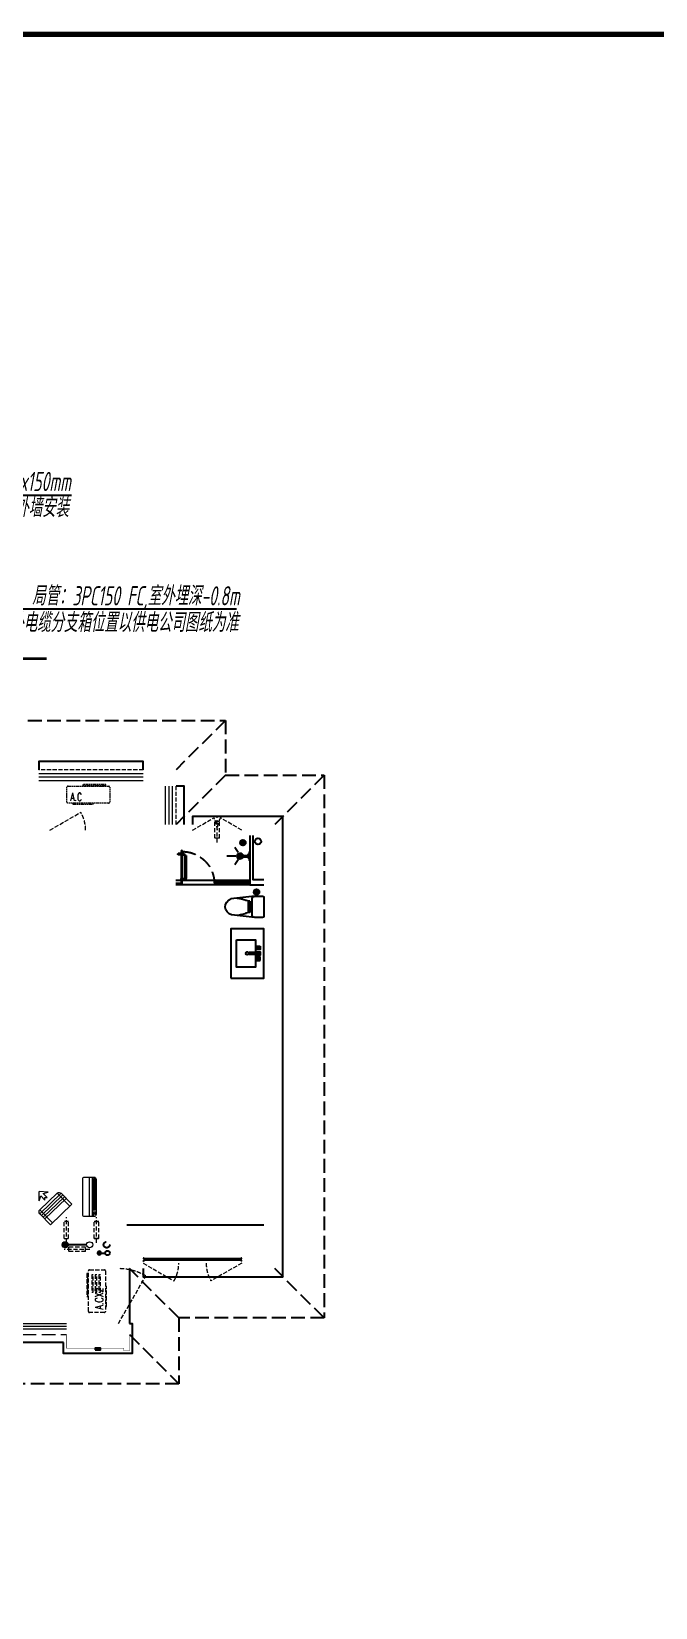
# Model space of a CAD drawing. Extents: x 2803505 to 5851001, y -1372902 to 24339.
# Drawn here: x 3302127 to 3313506, y -897154 to -868404 of the extents above; entities that cross this region are included whole.
import ezdxf

# ---------------------------------------------------------------- set-up
doc = ezdxf.new("R2010")
doc.units = 0
doc.header["$LTSCALE"] = 1000
doc.header["$MEASUREMENT"] = 0
doc.linetypes.add('DASH', pattern=[0.35, 0.25, -0.1])
doc.linetypes.add('HIDDEN', pattern=[0.375, 0.25, -0.125])
doc.layers.get('0').update_dxf_attribs({"linetype": 'CONTINUOUS'})
for name, color, linetype in [('!!电气', 1, 'CONTINUOUS'), ('3-栏杆1', 252, 'CONTINUOUS'), ('3.5方案汇报，与郭总、侯月琴确定户型_t8$0$2020.03.04 -1安徽标准化洋房户型(UA）_t8_t8$0$看线', 154, 'CONTINUOUS'), ('DIM-照明', 7, 'CONTINUOUS'), ('IP-bath&kitchen-JOHNSON', 4, 'CONTINUOUS'), ('LVTRY', 252, 'CONTINUOUS'), ('P-bath&kitchen-JOHNSON', 4, 'CONTINUOUS'), ('VPIPE-中水', 122, 'CONTINUOUS'), ('VPIPE-凝结', 150, 'CONTINUOUS'), ('VPIPE-雨水', 4, 'DASH'), ('WIRE-动力', 7, 'CONTINUOUS'), ('卫生间', 6, 'CONTINUOUS'), ('看线', 185, 'CONTINUOUS'), ('立面', 73, 'CONTINUOUS'), ('铝合金', 144, 'CONTINUOUS')]:
    doc.layers.add(name, color=color, linetype=linetype)
for name, color, linetype, lineweight in [('EQUIP_地漏', 7, 'CONTINUOUS', 18), ('VPIPE-废水', 31, 'TG_F', 18), ('WINDOW', 146, 'CONTINUOUS', 20), ('图框', 147, 'CONTINUOUS', 20), ('平面-栏杆', 56, 'CONTINUOUS', 15), ('平面-看线', 252, 'CONTINUOUS', 15), ('平面-空调室内机', 176, 'CONTINUOUS', 9), ('平面-空调预留孔', 252, 'CONTINUOUS', 15)]:
    doc.layers.add(name, color=color, linetype=linetype, lineweight=lineweight)
doc.styles.add('_TCH_DIM', font='SIMPLEX', dxfattribs={"bigfont": 'GBCBIG'})
doc.styles.add('HZTXT', font='gbeitc.shx', dxfattribs={"width": 0.8, "height": 400, "bigfont": 'hztxt.shx'})
doc.styles.add('TG_LINETYPE', font='SIMPLEX', dxfattribs={"width": 0.8, "height": 3, "bigfont": 'HZTXT'})
doc.linetypes.add('TG_F', pattern='A,2,-0.3,["F",TG_LINETYPE,S=0.1,R=0,X=-0.23,Y=-0.15],0', length=2.3)

# ---------------------------------------------------------------- blocks, each defined once
blk = doc.blocks.new('rrrrrrrrrrrra')
at = {"color": 8}
for p, q in [((-112, 459), (-112, 324)), ((-112, 324), (-64, -103)), ((253, 484), (-87, 484)), ((278, 324), (228, -116)), ((278, 324), (278, 459)), ((-59, 271), (224, 271)), ((-21, 232), (-34, 154)), ((191, 200), (-26, 200)), ((186, 232), (-21, 232)), ((186, 232), (199, 154))]:
    blk.add_line(p, q, dxfattribs=at)
for centre, radius, start, end in [((-87, 459), 25, 90, 180), ((-59, 324), 53.3, 180, 270), ((224, 324), 53.3, 270, 0), ((253, 459), 25, 0, 90), ((149, -3), 224, 158.5202, 180), ((-323, 210), 294, 333.5369, 351.4828), ((488, 210), 294, 188.5172, 206.4631), ((16, -3), 224, 0, 21.4798), ((84, -64), 153, 195.0773, 340.1181)]:
    blk.add_arc(centre, radius, start, end, dxfattribs=at)
blk = doc.blocks.new('A$C1E0F638F')
for points in [[(500, 435), (500, 85), (0, 85), (0, 435)], [(120, 0), (180, 0), (180, 60), (120, 60)], [(147, 55), (153, 55), (153, 5), (147, 5)], [(270, 30), (230, 30), (230, 195), (270, 195)], [(230, 30), (270, 30), (270, 10), (230, 10)], [(380, 0), (320, 0), (320, 60), (380, 60)], [(353, 55), (347, 55), (347, 5), (353, 5)]]:
    blk.add_lwpolyline(points, close=True)
blk.add_lwpolyline([(270, 60), (280, 60), (280, 0), (220, 0), (220, 60), (230, 60)])
blk.add_circle((250, 236), 26)
blk = doc.blocks.new('$lvtry$00000171')
for p, q in [((-74, 11), (-11, 74)), ((-70, -27), (27, 70)), ((-53, -53), (53, 53)), ((-27, -70), (70, 27)), ((11, -74), (74, -11))]:
    blk.add_line(p, q)
blk.add_circle((0, 0), 75)
blk.add_point((0, 0))
blk = doc.blocks.new('A$C5DCB2F21')
at = {"layer": 'IP-bath&kitchen-JOHNSON', "color": 8}
for p, q in [((74, 0), (-74, 0)), ((-68, -213), (-158, -275)), ((-10, -174), (-10, -49)), ((0, -261), (0, -425)), ((11, -174), (11, -49)), ((68, -213), (158, -275))]:
    blk.add_line(p, q, dxfattribs=at)
blk.add_lwpolyline([(74, 0), (74, -16), (-74, -16), (-74, 0)], dxfattribs=at)
for points in [[(-26, -31, -0.364142), (-38, -16, -0.020495)], [(-10, -49, 0.214893), (-26, -31, 7.649644)], [(11, -49, -0.21439), (26, -31, -7.649644)], [(26, -31, 0.364142), (38, -16, 0.020495)]]:
    blk.add_lwpolyline(points, format="xyb", dxfattribs=at)
blk.add_arc((0, -174), 10.5, 180, 0, dxfattribs=at)
for centre, major_axis, ratio, start_param, end_param in [((0, -181), (53.6, 0), 0.987577, 1.76809, 7.656688), ((0, -179), (-51, 0), 0.990052, -1.36297, 4.504563), ((0, -178), (-26.8, 0), 0.994812, -1.167677, 4.309269), ((-12, -165), (0, 1.43), 0.85, -1.570796, 4.712389), ((-12, -189), (0, 1.43), 0.85, 4.712389, 10.995574), ((12, -165), (0, 1.43), 0.85, 4.712389, 10.995574), ((12, -189), (0, 1.43), 0.85, 4.712389, 10.995574)]:
    blk.add_ellipse(centre, major_axis=major_axis, ratio=ratio, start_param=start_param, end_param=end_param, dxfattribs=at)
blk = doc.blocks.new('GDGDRGDGRD')
blk.add_hatch(color=252).paths.add_polyline_path([(491782, 524769), (491781, 524772), (491773, 524768), (491774, 524766)])
at = {"color": 252}
for p, q in [((491771, 524768), (491783, 524773)), ((491772, 524768), (491772, 524768)), ((491772, 524768), (491774, 524765)), ((491783, 524761), (491772, 524761)), ((491783, 524760), (491772, 524760)), ((491772, 524752), (491774, 524751)), ((491774, 524751), (491772, 524751)), ((491773, 524760), (491773, 524740)), ((491774, 524765), (491783, 524769)), ((491778, 524771), (491778, 524732)), ((491783, 524752), (491781, 524752)), ((491781, 524752), (491783, 524752)), ((491782, 524772), (491783, 524773)), ((491782, 524772), (491783, 524769)), ((491783, 524760), (491783, 524739))]:
    blk.add_line(p, q, dxfattribs=at)
for centre, radius, start, end in [((491784, 524755), 13.5, 155.1524, 208.9779), ((491772, 524767), 1, 111.5266, 175.7652), ((491791, 524767), 20.5, 177.9915, 196.9003), ((491772, 524767), 0.5, 112.733, 178.0542), ((491791, 524767), 19.5, 177.4658, 196.2484), ((491786, 524755), 14.6, 161.8973, 193.7147), ((491781, 524753), 9.42, 188.0154, 204.2283), ((491772, 524749), 0.5, 208.9779, 24.2283), ((491772, 524754), 11.7, 335.4186, 349.5177), ((491783, 524749), 0.5, 155.4186, 330.1502), ((491783, 524772), 0.5, 340.7609, 112.533), ((491783, 524772), 1.17, 340.0401, 112.533), ((491804, 524765), 20.6, 160.0401, 190.8473), ((491807, 524764), 24, 160.7609, 187.0487), ((491772, 524755), 13.4, 330.1502, 25.0815), ((491771, 524755), 12.4, 343.9451, 21.3478)]:
    blk.add_arc(centre, radius, start, end, dxfattribs=at)
blk.add_open_spline([(491773, 524740), (491773, 524740), (491775, 524738), (491778, 524742), (491781, 524740), (491783, 524739)], degree=3, knots=[0, 0, 0, 0, 3.066329, 6.218313, 11.124135, 11.124135, 11.124135, 11.124135])
at = {"layer": 'IP-bath&kitchen-JOHNSON', "color": 252}
for p, q in [((490533, 524228), (491883, 524228)), ((490533, 524193), (491183, 524193)), ((490533, 524183), (491183, 524183)), ((490533, 524148), (491883, 524148)), ((491183, 524183), (491183, 524193)), ((491883, 524183), (491783, 524183)), ((491783, 524173), (491783, 524183)), ((491883, 524173), (491783, 524173))]:
    blk.add_line(p, q, dxfattribs=at)
for points in [[(490533, 525048), (490533, 524148), (490283, 524148)], [(490483, 525048), (490483, 524248), (490283, 524248)]]:
    blk.add_lwpolyline(points, dxfattribs=at)
at = {"layer": 'LVTRY', "color": 252}
blk.add_lwpolyline([(490883, 522448), (490283, 522448), (490283, 523348), (490883, 523348)], close=True, dxfattribs=at)
at = {"layer": 'P-bath&kitchen-JOHNSON', "color": 252}
for p, q in [((491735, 524723), (491735, 524697)), ((491767, 524723), (491735, 524723)), ((491767, 524697), (491735, 524697)), ((491772, 524735), (491779, 524735)), ((491772, 524706), (491772, 524735)), ((491772, 524706), (491779, 524706)), ((491775, 524735), (491778, 524733)), ((491775, 524716), (491775, 524735)), ((491775, 524725), (491775, 524706)), ((491775, 524706), (491778, 524708)), ((491778, 524718), (491778, 524733)), ((491778, 524718), (491778, 524708)), ((491779, 524735), (491781, 524734)), ((491779, 524733), (491779, 524735)), ((491779, 524708), (491779, 524706)), ((491779, 524706), (491781, 524707)), ((491781, 524733), (491781, 524734)), ((491781, 524708), (491781, 524707)), ((491789, 524723), (491843, 524723)), ((491789, 524697), (491843, 524697)), ((491794, 524735), (491797, 524735)), ((491794, 524735), (491794, 524706)), ((491794, 524706), (491797, 524706)), ((491797, 524735), (491799, 524733)), ((491797, 524735), (491797, 524718)), ((491797, 524706), (491797, 524723)), ((491797, 524706), (491799, 524708)), ((491799, 524708), (491799, 524733)), ((491820, 524697), (491820, 524723)), ((491699, 524687), (491699, 524271)), ((491699, 524687), (491725, 524687)), ((491725, 524687), (491725, 524271)), ((491699, 524271), (491725, 524271)), ((491735, 524235), (491735, 524261)), ((491735, 524261), (491767, 524261)), ((491735, 524235), (491767, 524235)), ((491769, 524263), (491767, 524261)), ((491767, 524261), (491767, 524235)), ((491769, 524233), (491767, 524235)), ((491769, 524263), (491769, 524233)), ((491772, 524263), (491769, 524263)), ((491772, 524233), (491769, 524233)), ((491772, 524263), (491772, 524233)), ((491784, 524263), (491786, 524263)), ((491784, 524233), (491784, 524263)), ((491784, 524233), (491786, 524233)), ((491786, 524233), (491786, 524263)), ((491786, 524263), (491788, 524261)), ((491788, 524235), (491788, 524261))]:
    blk.add_line(p, q, dxfattribs=at)
blk.add_lwpolyline([(491783, 524173), (491783, 524760), (491773, 524760), (491773, 524173)], close=True, dxfattribs=at)
at = {"layer": 'P-bath&kitchen-JOHNSON', "color": 252, "linetype": 'DASH'}
blk.add_arc((491769, 524171), 586, 89.7967, 179.3922, dxfattribs=at)
at = {"layer": 'P-bath&kitchen-JOHNSON', "color": 252}
blk.add_arc((491835, 524710), 15.3, 304.053, 55.9616, dxfattribs=at)
for centre, major_axis, start_param, end_param in [((491735, 524687), (0, 10.4), 0, 1.570796), ((491735, 524271), (0, 35.7), 1.570796, 3.141593), ((491735, 524271), (0, 10.4), 1.570796, 3.141593)]:
    blk.add_ellipse(centre, major_axis=major_axis, ratio=1, start_param=start_param, end_param=end_param, dxfattribs=at)
at = {"layer": 'IP-bath&kitchen-JOHNSON', "color": 252, "rotation": 90.008488524447}
blk.add_blockref('A$C5DCB2F21', (490533, 524673), dxfattribs=at)
at = {"layer": 'LVTRY', "color": 252, "xscale": -0.6666666667107826, "yscale": 0.6666666667107826}
for p in [(490663, 524918), (490413, 524018)]:
    blk.add_blockref('$lvtry$00000171', p, dxfattribs=at)
at = {"layer": 'LVTRY', "color": 252, "extrusion": (0, 0, -1), "xscale": -1, "zscale": -1, "rotation": 270}
blk.add_blockref('rrrrrrrrrrrra', (-490766, 523666), dxfattribs=at)
at = {"layer": 'LVTRY', "color": 252, "xscale": -1, "rotation": 270}
blk.add_blockref('A$C1E0F638F', (490347, 522649), dxfattribs=at)
blk = doc.blocks.new('dongkong')
at = {"layer": '平面-空调预留孔', "color": 8, "linetype": 'HIDDEN', "ltscale": 0.3}
for p, q in [((-603836, 210821), (-603836, 210511)), ((-603836, 210821), (-603756, 210821)), ((-603796, 210900), (-603796, 210431)), ((-603756, 210821), (-603756, 210511))]:
    blk.add_line(p, q, dxfattribs=at)
blk.add_lwpolyline([(-603756, 210511), (-603836, 210511)], dxfattribs=at)
blk = doc.blocks.new('A$C001338C2')
at = {"color": 8}
for p, q in [((0, 249), (0, 22)), ((22, 0), (878, 0)), ((845, 304), (55, 304)), ((109, 215), (109, 304)), ((900, 22), (900, 249))]:
    blk.add_line(p, q, dxfattribs=at)
at = {"color": 8, "lineweight": 5}
for p, q in [((900, 215), (0, 215)), ((900, 143), (0, 143)), ((865, 279), (144, 279)), ((144, 279), (144, 266)), ((387, 279), (144, 279)), ((144, 279), (144, 253)), ((144, 266), (865, 266)), ((144, 240), (144, 253)), ((144, 253), (865, 253)), ((865, 240), (144, 240)), ((387, 240), (387, 279)), ((622, 240), (387, 240)), ((865, 279), (622, 279)), ((622, 279), (622, 240)), ((865, 253), (865, 279)), ((865, 266), (865, 240))]:
    blk.add_line(p, q, dxfattribs=at)
at = {"color": 8}
for points in [[(89, 226), (22, 226, -0.414214), (17, 232), (17, 243, -0.414214), (22, 249), (89, 249, -0.414214), (95, 243), (95, 232, -0.414214)], [(73, 275), (57, 275, -0.414214), (51, 281), (51, 283, -0.414214), (57, 289), (73, 289, -0.414214), (79, 283), (79, 281, -0.414214)]]:
    blk.add_lwpolyline(points, format="xyb", close=True, dxfattribs=at)
for centre, radius, start, end in [((55, 249), 55, 90, 180), ((22, 22), 22, 180, 270), ((845, 249), 55, 360, 90), ((878, 22), 22, 270, 360)]:
    blk.add_arc(centre, radius, start, end, dxfattribs=at)
blk = doc.blocks.new('$TwtSys$00000141')
at = {"color": 252}
for p, q in [((-47, 4), (-5, 46)), ((-47, 4), (-5, 46)), ((-44, -18), (18, 44)), ((-44, -18), (18, 44)), ((-33, -33), (33, 33)), ((-33, -33), (33, 33)), ((-16, -44), (44, 16)), ((-16, -44), (44, 16)), ((6, -46), (46, -6)), ((6, -46), (46, -6))]:
    blk.add_line(p, q, dxfattribs=at)
blk.add_circle((0, 0), 47, dxfattribs=at)
blk.add_circle((0, 0), 47, dxfattribs=at)
blk = doc.blocks.new('A$C148B7D8E')
at = {"layer": '卫生间', "color": 252, "linetype": 'DASH'}
for p, q in [((7700, 15400), (8600, 14500)), ((15200, 14500), (16100, 15400)), ((7300, 10800), (8200, 9900)), ((7700, 10800), (8600, 9900)), ((15200, 9900), (16100, 10800)), ((17000, 9900), (17900, 10800)), ((900, 10000), (1800, 9100)), ((7300, 10000), (8200, 9100)), ((17900, 10000), (17000, 9100)), ((24300, 10000), (23400, 9100)), ((-900, 9000), (0, 8100)), ((900, 9000), (1800, 8100)), ((24300, 9000), (23400, 8100)), ((-900, -900), (0, 0)), ((1750, -900), (2650, 0)), ((22550, 0), (23450, -900)), ((2650, -1200), (1750, -2100)), ((22550, -1200), (23450, -2100))]:
    blk.add_line(p, q, dxfattribs=at)
for points in [[(16100, 14000), (16100, 15400), (7700, 15400), (7700, 10800), (7300, 10800), (7300, 10000), (900, 10000), (900, 9000), (-900, 9000), (-900, -900), (1750, -900), (1750, -2100), (23450, -2100), (23450, -900), (25100, -900)], [(25100, 9000), (24300, 9000), (24300, 10000), (17900, 10000), (17900, 10800), (16100, 10800), (16100, 12200)]]:
    blk.add_lwpolyline(points, dxfattribs=at)
blk = doc.blocks.new('fergve')
at = {"layer": '平面-空调预留孔', "color": 8, "linetype": 'DASH', "ltscale": 0.3}
for p, q in [((119063, 54988), (119063, 54978)), ((119073, 54968), (119426, 54968)), ((119436, 54978), (119436, 54988))]:
    blk.add_line(p, q, dxfattribs=at)
blk.add_lwpolyline([(119716, 54988), (118976, 54988, -0.414214), (118956, 55008), (118956, 55278, -0.414214), (118976, 55298), (119716, 55298, -0.414214), (119736, 55278), (119736, 55008, -0.414214)], format="xyb", close=True, dxfattribs=at)
for points in [[(119667, 55327), (119247, 55327), (119247, 55312), (119667, 55312)], [(119645, 55239), (119330, 55239), (119330, 55210), (119645, 55210)], [(119645, 55173), (119330, 55173), (119330, 55144), (119645, 55144)], [(119645, 55108), (119330, 55108), (119330, 55079), (119645, 55079)]]:
    blk.add_lwpolyline(points, close=True, dxfattribs=at)
for centre, start, end in [((119073, 54978), 180, 270), ((119426, 54978), 270, 0)]:
    blk.add_arc(centre, 10, start, end, dxfattribs=at)
at = {"layer": '平面-空调预留孔', "color": 8, "linetype": 'DASH', "ltscale": 0.3, "style": '_TCH_DIM', "width": 0.705882}
blk.add_text('A.CX2', height=146.9, dxfattribs=at).set_placement((119015, 55027))
blk = doc.blocks.new('dasdasf1sa2f31as32f')
at = {"color": 8}
for p, q in [((-116, 586), (43, 640)), ((-23, 586), (-116, 586)), ((-23, 586), (-73, 493)), ((83, 477), (43, 640)), ((-473, 260), (-339, 504)), ((-270, 524), (-428, 237)), ((72, 132), (-401, 392)), ((93, 169), (-381, 428)), ((115, 208), (-359, 468)), ((135, 245), (-339, 505)), ((-270, 524), (114, 314)), ((-31, 504), (-73, 493)), ((114, 314), (-44, 26)), ((-18, 463), (-31, 504)), ((32, 555), (-18, 463)), ((83, 477), (32, 555)), ((0, 0), (-473, 260)), ((134, 244), (0, 0))]:
    blk.add_line(p, q, dxfattribs=at)
for centre, start, end in [((-294, 479), 61.2593, 151.2593), ((89, 269), 331.2593, 61.2593)]:
    blk.add_arc(centre, 51.3, start, end, dxfattribs=at)
blk = doc.blocks.new('GDGDRGDGDRGDR')
at = {"layer": '平面-空调室内机', "ltscale": 0.3, "xscale": -1}
for p, rotation in [((1070713, 653503), 180), ((256446, 1046278), 270)]:
    blk.add_blockref('dongkong', p, dxfattribs=dict(at, rotation=rotation))
at = {"layer": '平面-空调预留孔', "xscale": -1, "rotation": 15.00000000331026}
blk.add_blockref('dasdasf1sa2f31as32f', (466626, 442932), dxfattribs=at)
at = {"layer": '平面-空调预留孔', "rotation": 90}
blk.add_blockref('fergve', (522618, 322375), dxfattribs=at)
blk = doc.blocks.new('rtyryrtyeeretee')
at = {"layer": '平面-空调预留孔', "color": 252, "linetype": 'DASH', "ltscale": 0.1}
for p, q in [((669749, 343882), (669749, 343872)), ((669759, 343862), (670112, 343862)), ((670122, 343872), (670122, 343882))]:
    blk.add_line(p, q, dxfattribs=at)
blk.add_lwpolyline([(670402, 343882), (669662, 343882, -0.414214), (669642, 343902), (669642, 344172, -0.414214), (669662, 344192), (670402, 344192, -0.414214), (670422, 344172), (670422, 343902, -0.414214)], format="xyb", close=True, dxfattribs=at)
blk.add_lwpolyline([(670353, 344221), (669933, 344221), (669933, 344206), (670353, 344206)], close=True, dxfattribs=at)
for centre, start, end in [((669759, 343872), 180, 270), ((670112, 343872), 270, 0)]:
    blk.add_arc(centre, 10, start, end, dxfattribs=at)
at = {"layer": '平面-空调预留孔', "color": 252, "linetype": 'DASH', "ltscale": 0.1, "style": '_TCH_DIM', "width": 0.705882}
blk.add_text('A.C', height=146.9, dxfattribs=at).set_placement((669701, 343922))
blk = doc.blocks.new('A$C66B635E3')
at = {"layer": '立面'}
h = blk.add_hatch(dxfattribs=at)
h.set_pattern_fill('ANSI31', color=252, scale=2)
h.set_pattern_definition([(45, (-841400.3096, -795945.463), (-2.24506403, 2.24506403), [])])
h.paths.add_polyline_path([(46825, -380), (46925, -380), (46925, -350), (46825, -350)])
at = {"color": 252, "const_width": 8}
blk.add_lwpolyline([(47450, -100), (47450, -400), (47350, -400), (47350, -350), (46300, -350), (46300, -100)], dxfattribs=at)
at = {"layer": '3-栏杆1', "color": 252}
for p, q in [((47720, 1282), (47700, 1300)), ((47700, 1300), (47720, 1282)), ((47720, 1253), (47700, 1233)), ((47700, 1233), (47720, 1253)), ((47720, 1282), (49480, 1282)), ((47720, 1282), (47720, 1253)), ((49480, 1253), (47720, 1253)), ((49480, 1282), (49500, 1300)), ((49500, 1300), (49480, 1282)), ((49480, 1282), (49480, 1253)), ((49500, 1233), (49480, 1253))]:
    blk.add_line(p, q, dxfattribs=at)
at = {"layer": '3.5方案汇报，与郭总、侯月琴确定户型_t8$0$2020.03.04 -1安徽标准化洋房户型(UA）_t8_t8$0$看线', "color": 252, "ltscale": 10}
blk.add_line((47400, 1900), (49900, 1900), dxfattribs=at)
at = {"layer": 'VPIPE-中水', "color": 252, "linetype": 'Continuous'}
blk.add_circle((49795, 8895), 55, dxfattribs=at)
at = {"layer": 'VPIPE-凝结', "color": 252, "ltscale": 0.1}
blk.add_line((46670, 1535), (46330, 1535), dxfattribs=at)
blk.add_lwpolyline([(46938, 1385), (47010, 1385)], dxfattribs=at)
at = {"layer": 'VPIPE-凝结', "color": 252}
blk.add_circle((47050, 1385), 40, dxfattribs=at)
at = {"layer": 'VPIPE-废水', "color": 252}
blk.add_circle((46725, 1535), 55, dxfattribs=at)
at = {"layer": 'VPIPE-雨水', "color": 252}
blk.add_circle((47035, 1535), 55, dxfattribs=at)
at = {"layer": 'WINDOW', "color": 252, "linetype": 'DASH', "ltscale": 0.3}
for points in [[(46000, 9100), (46563, 9425, -0.131485), (46650, 9100)], [(48600, 9100), (48990, 9325, -0.131605), (49050, 9100)], [(49500, 9100), (49110, 9325, 0.131605), (49050, 9100)], [(47700, 1200), (48263, 875, 0.131485), (48350, 1200)], [(49500, 1200), (48937, 875, -0.131485), (48850, 1200)], [(47250, 100), (47750, 966, 0.131652), (47250, 1100)]]:
    blk.add_lwpolyline(points, format="xyb", dxfattribs=at)
at = {"layer": '平面-栏杆', "color": 252}
for points in [[(45800, 10130), (47700, 10130)], [(45800, 10070), (47700, 10070)], [(48170, 9900), (48170, 9200)], [(48230, 9900), (48230, 9200)], [(41650, 50), (46300, 50)], [(41650, 0), (46300, 0)]]:
    blk.add_lwpolyline(points, dxfattribs=at)
at = {"layer": '平面-看线', "color": 252, "linetype": 'DASH', "ltscale": 0.3}
blk.add_line((48300, 9200), (48300, 9900), dxfattribs=at)
blk.add_lwpolyline([(47700, 10200), (45800, 10200)], dxfattribs=at)
at = {"layer": '平面-看线', "color": 252}
for points in [[(47700, 10000), (45800, 10000)], [(48100, 9900), (48100, 9200)], [(41650, 100), (46300, 100)]]:
    blk.add_lwpolyline(points, dxfattribs=at)
at = {"layer": '平面-看线', "color": 252, "linetype": 'DASH'}
blk.add_lwpolyline([(41650, -100), (46300, -100)], dxfattribs=at)
at = {"layer": '看线', "color": 252, "ltscale": 0.5}
for points in [[(47700, 10200), (47700, 10350), (45800, 10350), (45800, 10200)], [(48450, 9200), (48450, 9900), (48300, 9900)], [(47450, 1100), (47450, 100)], [(46250, -250), (41650, -250)]]:
    blk.add_lwpolyline(points, dxfattribs=at)
at = {"layer": '看线', "color": 252}
for points in [[(47700, 1100), (47700, 950), (50250, 950), (50250, 9350), (48600, 9350), (48600, 9200)], [(47450, 100), (47500, 100), (47500, -450), (46250, -450), (46250, -250)]]:
    blk.add_lwpolyline(points, dxfattribs=at)
at = {"layer": '立面', "color": 252}
blk.add_lwpolyline([(46825, -380), (46925, -380), (46925, -350), (46825, -350)], close=True, dxfattribs=at)
at = {"layer": '铝合金', "color": 252}
blk.add_lwpolyline([(46825, -380), (46925, -380), (46925, -350), (46825, -350)], close=True, dxfattribs=at)
at = {"color": 252, "xscale": -1}
for name, p in [('A$C148B7D8E', (50100, 1100)), ('GDGDRGDGRD', (540182, -516048))]:
    blk.add_blockref(name, p, dxfattribs=at)
at = {"color": 252}
for name, p in [('rtyryrtyeeretee', (-623332, -334291)), ('GDGDRGDGDRGDR', (-420617, -441032))]:
    blk.add_blockref(name, p, dxfattribs=at)
at = {"layer": 'EQUIP_地漏', "color": 252, "xscale": 0.8, "yscale": -0.8, "zscale": 0.8, "rotation": 180}
blk.add_blockref('$TwtSys$00000141', (46900, 1385), dxfattribs=at)
at = {"layer": 'LVTRY', "color": 252, "xscale": 0.6666666667107825, "yscale": 0.6666666667107825, "rotation": 269.9999999939778}
blk.add_blockref('$lvtry$00000171', (46280, 1535), dxfattribs=at)
at = {"layer": '平面-空调室内机', "color": 252, "ltscale": 0.3, "rotation": 180}
for p in [(-554746, 219771), (-556946, 212471)]:
    blk.add_blockref('dongkong', p, dxfattribs=at)
at = {"layer": '平面-空调室内机', "color": 252, "ltscale": 0.3, "xscale": -1, "rotation": 180}
blk.add_blockref('dongkong', (650646, 212471), dxfattribs=at)
at = {"layer": '平面-空调预留孔', "color": 252, "xscale": -0.800000000046565, "yscale": 0.800000000046565, "zscale": 0.800000000046565, "rotation": 269.9999997665698}
blk.add_blockref('A$C001338C2', (46600, 2050), dxfattribs=at)

msp = doc.modelspace()

# ---------------------------------------------------------------- linework, layer by layer
at = {"layer": '!!电气'}
for p, q in [((3299218.9, -876864.5), (3302853.2, -876864.5)), ((3301221.1, -878936.6), (3305863.7, -878936.6))]:
    msp.add_line(p, q, dxfattribs=at)
at = {"layer": 'WIRE-动力', "color": 6, "linetype": 'Continuous', "const_width": 50}
msp.add_lwpolyline([(3299499.8, -879843.6), (3302404.4, -879843.6)], dxfattribs=at)
at = {"layer": '图框', "const_width": 100}
msp.add_lwpolyline([(3325259.7, -925853.6), (3325259.7, -868453.6), (3244659.7, -868453.6), (3244659.7, -925853.6)], close=True, dxfattribs=at)

# ---------------------------------------------------------------- block references
at = {"layer": '!!电气'}
msp.add_blockref('A$C66B635E3', (3256462.1, -892072), dxfattribs=at)

# ---------------------------------------------------------------- texts
at = {"layer": 'DIM-照明', "color": 7, "style": 'HZTXT', "width": 0.7}
for s, p in [('局管室外防水型桥架:300x150mm', (3299204.6, -876787.3)), ('贴外墙安装', (3301580.8, -877263.3))]:
    msp.add_text(s, height=350, rotation=360, dxfattribs=at).set_placement(p)
for s, p in [('局管：3PC150 FC,室外埋深-0.8m', (3302135.8, -878872.6, 1500)), ('室外电缆分支箱位置以供电公司图纸为准', (3301489.9, -879359.4, 1500))]:
    msp.add_text(s, height=350, dxfattribs=at).set_placement(p)

doc.saveas('drawing.dxf')
